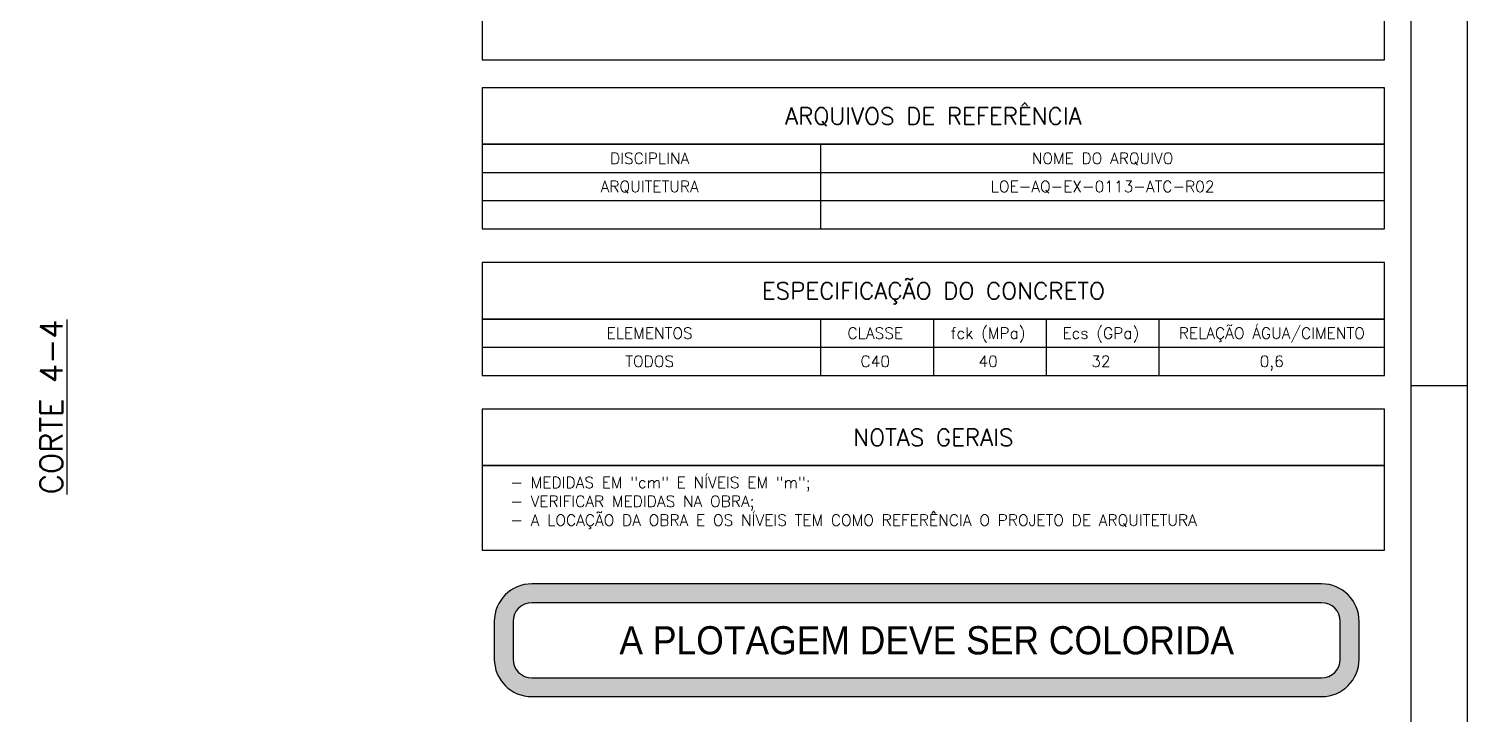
# Model space of a CAD drawing. Header units: millimetres. Extents: x -2368 to 4502, y -2283 to 2217.
# Drawn here: x 3226 to 4502, y -1090 to -482 of the extents above; entities that cross this region are included whole.
import ezdxf
from ezdxf.enums import TextEntityAlignment as Align

# ---------------------------------------------------------------- set-up
doc = ezdxf.new("R2010")
doc.units = ezdxf.units.MM
doc.header["$LTSCALE"] = 50
for name, color, linetype in [('F-CORTE', 4, 'Continuous'), ('F-DET_LINHA', 1, 'Continuous'), ('F-DET_TEXTO', 3, 'Continuous'), ('F-HACHURA-DET', 1, 'Continuous'), ('F-MARGEM', 1, 'Continuous'), ('F-TEXTO', 6, 'Continuous'), ('F-TEXTO-CYAN', 4, 'Continuous')]:
    doc.layers.add(name, color=color, linetype=linetype)
doc.styles.add('100-RL-R080', font='arial.ttf', dxfattribs={"width": 0.9, "height": 20})
doc.styles.add('8718-AE-BARR-FORM-R09$0$ROMANS', font='romans.shx', dxfattribs={"oblique": 20})
doc.styles.add('CP-TEXTO', font='romans.shx')
doc.styles.add('MCP', font='romans.shx')

# ---------------------------------------------------------------- blocks, each defined once
blk = doc.blocks.new('A0-1L_900')
at = {"layer": 'F-MARGEM', "color": 2}
blk.add_line((136.4, 29.7), (137.4, 29.7), dxfattribs=at)
blk.add_lwpolyline([(0, 0), (0, 90), (137.4, 90), (137.4, 0)], close=True, dxfattribs=at)
at = {"layer": 'F-MARGEM', "color": 7}
blk.add_lwpolyline([(2.5, 89), (136.4, 89), (136.4, 1), (2.5, 1)], close=True, dxfattribs=at)

msp = doc.modelspace()

# ---------------------------------------------------------------- hatches: boundary and pattern name
at = {"layer": 'F-HACHURA-DET'}
h = msp.add_hatch(color=253, dxfattribs=at)
h.paths.add_polyline_path([(3639.195, -1007.243), (3639.195, -1040.576, 0.41421356), (3672.529, -1073.909), (4372.529, -1073.909, 0.41421356), (4405.862, -1040.576), (4405.862, -1007.243, 0.41421356), (4372.529, -973.909), (3672.529, -973.909, 0.41421356)])
h.paths.add_polyline_path([(3655.862, -1007.243), (3655.862, -1040.576, 0.41421356), (3672.529, -1057.243), (4372.529, -1057.243, 0.41421356), (4389.195, -1040.576), (4389.195, -1007.243, 0.41421356), (4372.529, -990.576), (3672.529, -990.576, 0.41421356)], flags=16)
h.paths.add_polyline_path([(3740.228, -994.696), (3740.228, -1054.942), (4305.876, -1054.942), (4305.876, -994.696)], flags=8)

# ---------------------------------------------------------------- linework, layer by layer
at = {"layer": 'F-DET_LINHA'}
for p, q in [((3628.46, -584.013), (4428.46, -584.013)), ((3928.46, -584.013), (3928.46, -609.013)), ((3628.46, -609.013), (4428.46, -609.013)), ((3628.46, -609.013), (4428.46, -609.013)), ((3928.46, -609.013), (3928.46, -659.013)), ((3628.46, -634.013), (4428.46, -634.013)), ((3628.46, -739.013), (4428.46, -739.013)), ((3928.46, -739.013), (3928.46, -764.013)), ((4028.46, -739.013), (4028.46, -764.013)), ((4128.46, -739.013), (4128.46, -764.013)), ((4228.46, -739.013), (4228.46, -764.013)), ((3628.46, -764.013), (4428.46, -764.013)), ((3628.46, -764.013), (4428.46, -764.013)), ((3928.46, -764.013), (3928.46, -789.013)), ((4028.46, -764.013), (4028.46, -789.013)), ((4128.46, -764.013), (4128.46, -789.013)), ((4228.46, -764.013), (4228.46, -789.013)), ((3628.46, -789.013), (4428.46, -789.013)), ((3628.46, -869.013), (4428.46, -869.013)), ((3628.46, -944.013), (4428.46, -944.013))]:
    msp.add_line(p, q, dxfattribs=at)
at = {"layer": 'F-DET_LINHA', "color": 1}
msp.add_lwpolyline([(3628.46, -509.013), (4428.46, -509.013), (4428.46, 190.987), (3628.46, 190.987)], close=True, dxfattribs=at)
at = {"layer": 'F-DET_LINHA'}
for points in [[(3628.46, -584.013), (4428.46, -584.013), (4428.46, -534.013), (3628.46, -534.013)], [(3628.46, -659.013), (4428.46, -659.013), (4428.46, -584.013), (3628.46, -584.013)], [(3628.46, -739.013), (4428.46, -739.013), (4428.46, -689.013), (3628.46, -689.013)], [(3628.46, -789.013), (4428.46, -789.013), (4428.46, -739.013), (3628.46, -739.013)], [(3628.46, -869.013), (4428.46, -869.013), (4428.46, -819.013), (3628.46, -819.013)], [(3628.46, -944.013), (4428.46, -944.013), (4428.46, -869.013), (3628.46, -869.013)]]:
    msp.add_lwpolyline(points, close=True, dxfattribs=at)
for points in [[(3672.529, -1073.909), (4372.529, -1073.909, 0.41421356), (4405.862, -1040.576), (4405.862, -1007.243, 0.41421356), (4372.529, -973.909), (3672.529, -973.909, 0.41421356), (3639.195, -1007.243), (3639.195, -1040.576, 0.41421356)], [(3672.529, -1057.243), (4372.529, -1057.243, 0.41421356), (4389.195, -1040.576), (4389.195, -1007.243, 0.41421356), (4372.529, -990.576), (3672.529, -990.576, 0.41421356), (3655.862, -1007.243), (3655.862, -1040.576, 0.41421356)]]:
    msp.add_lwpolyline(points, format="xyb", close=True, dxfattribs=at)

# ---------------------------------------------------------------- block references
at = {"layer": 'F-MARGEM', "linetype": 'Continuous', "xscale": 50, "yscale": 50, "zscale": 50}
msp.add_blockref('A0-1L_900', (-2368.283, -2282.993), dxfattribs=at)

# ---------------------------------------------------------------- texts
at = {"layer": 'F-CORTE', "color": 6, "linetype": 'Continuous', "style": 'MCP'}
msp.add_text('%%UCORTE 4-4', height=20, rotation=90, dxfattribs=at).set_placement((3256.5, -894.5))
at = {"layer": 'F-DET_TEXTO', "color": 4, "style": '8718-AE-BARR-FORM-R09$0$ROMANS'}
for s, p in [('ARQUIVOS DE REFERÊNCIA', (4028.46, -559.013)), ('ESPECIFICAÇÃO DO CONCRETO', (4028.46, -714.013)), ('NOTAS GERAIS', (4028.46, -844.013))]:
    msp.add_text(s, height=15, dxfattribs=at).set_placement(p, align=Align.MIDDLE_CENTER)
at = {"layer": 'F-TEXTO', "color": 4, "style": 'MCP'}
for s, p in [('DISCIPLINA', (3776.949, -596.513)), ('NOME DO ARQUIVO', (4178.46, -596.513)), ('ELEMENTOS', (3776.949, -751.513)), ('CLASSE', (3976.949, -751.513)), ('fck (MPa)', (4076.949, -751.513)), ('Ecs (GPa)', (4176.949, -751.513)), ('RELAÇÃO ÁGUA/CIMENTO', (4328.46, -751.513))]:
    msp.add_text(s, height=10, dxfattribs=at).set_placement(p, align=Align.MIDDLE_CENTER)
at = {"layer": 'F-TEXTO', "color": 3, "style": 'MCP'}
for s, p in [('ARQUITETURA', (3776.949, -621.513)), ('LOE-AQ-EX-0113-ATC-R02', (4178.46, -621.513)), ('TODOS', (3776.949, -776.513)), ('C40', (3976.949, -776.513)), ('40', (4076.949, -776.513)), ('32', (4176.949, -776.513)), ('0,6', (4328.46, -776.513))]:
    msp.add_text(s, height=10, dxfattribs=at).set_placement(p, align=Align.MIDDLE_CENTER)
at = {"layer": 'F-TEXTO', "color": 3, "insert": (3653.46, -879.013), "char_height": 10, "width": 840.80067, "attachment_point": 1, "style": 'CP-TEXTO'}
msp.add_mtext('- MEDIDAS EM "cm" E NÍVEIS EM "m";\\P- VERIFICAR MEDIDAS NA OBRA;\\P- A LOCAÇÃO DA OBRA E OS NÍVEIS TEM COMO REFERÊNCIA O PROJETO DE ARQUITETURA', dxfattribs=at)
at = {"layer": 'F-TEXTO-CYAN', "style": '100-RL-R080', "width": 0.9}
msp.add_text('A PLOTAGEM DEVE SER COLORIDA', height=25, dxfattribs=at).set_placement((4022.529, -1023.909), align=Align.MIDDLE_CENTER)

doc.saveas('drawing.dxf')
